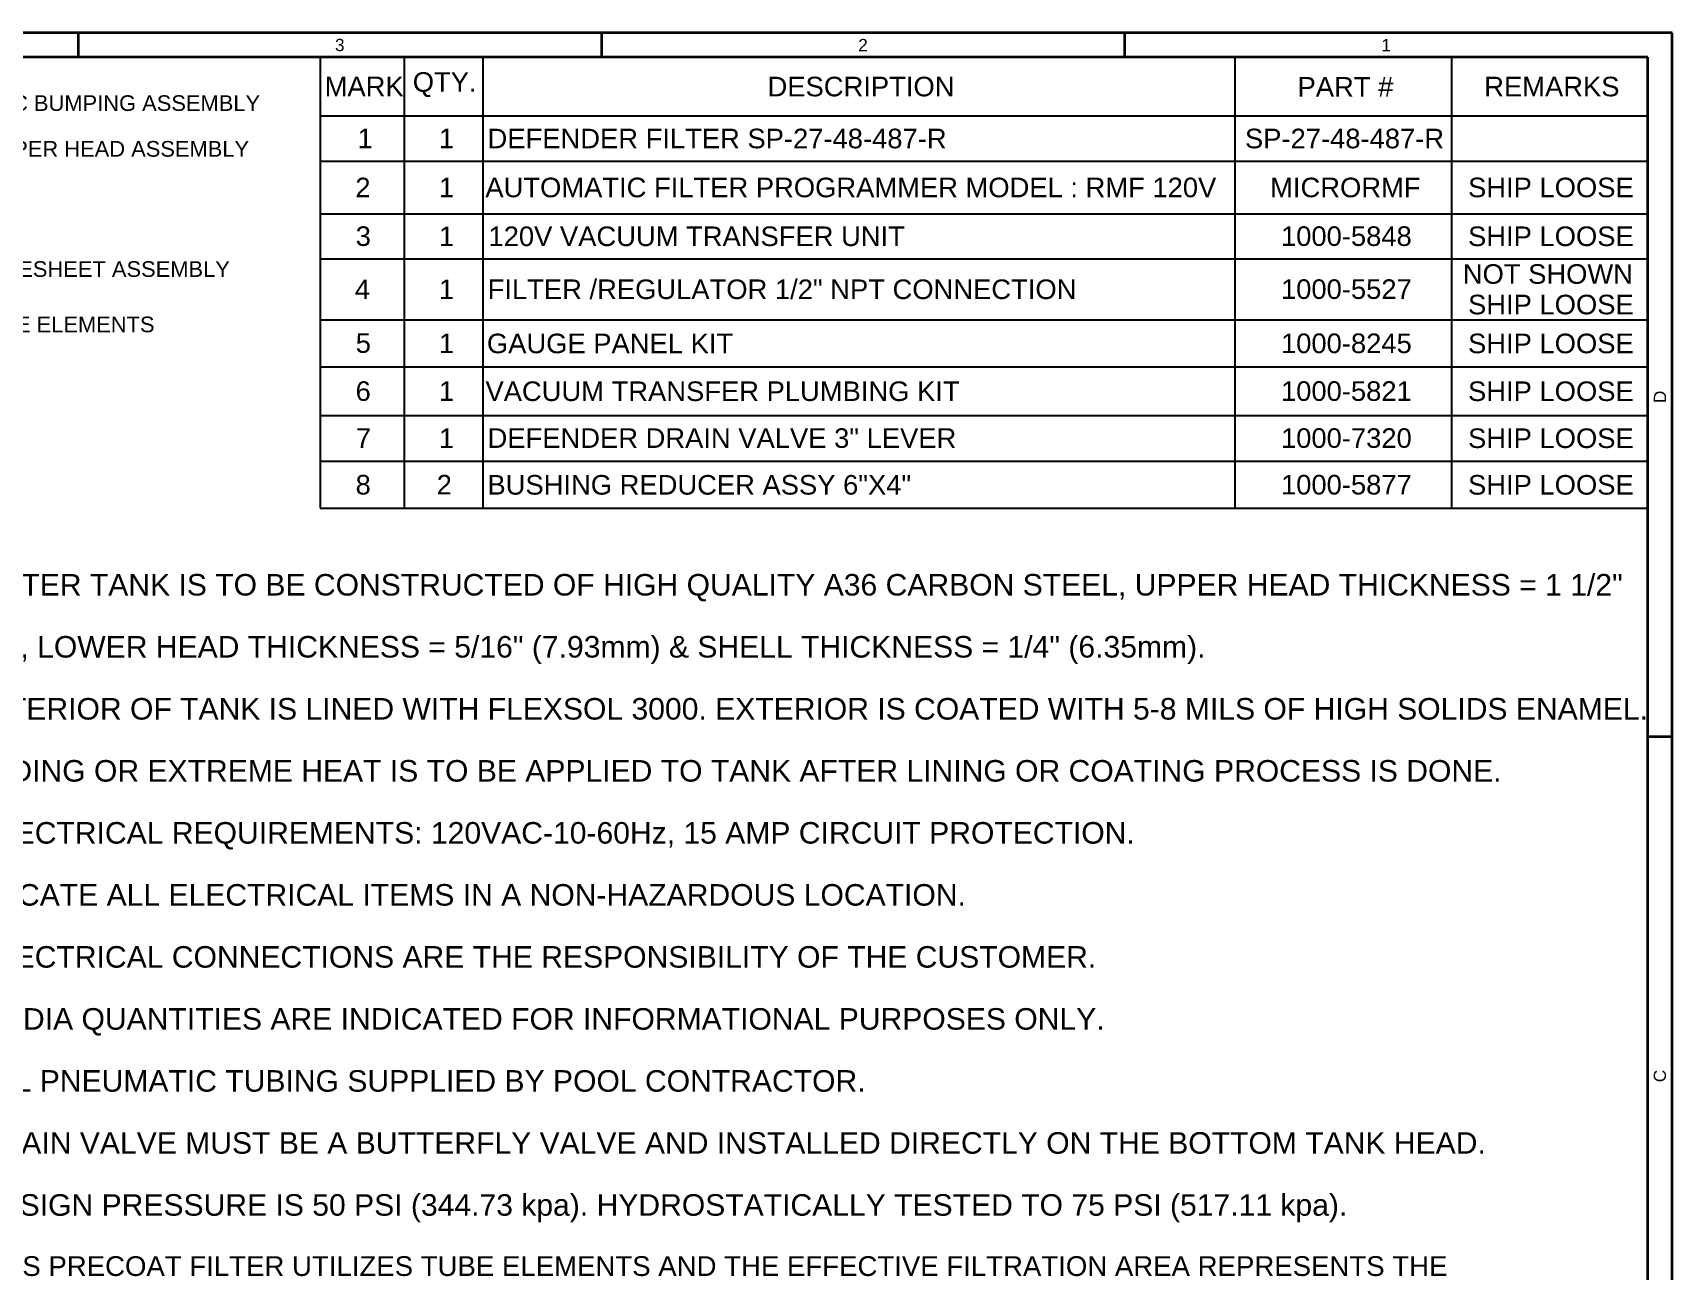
# Model space of a CAD drawing. Header units: inches. Extents: x 14 to 368, y 5 to 236.
# Drawn here: x 230.4 to 368.5, y 132.2 to 236.5 of the extents above; entities that cross this region are included whole.
import ezdxf

# ---------------------------------------------------------------- set-up
doc = ezdxf.new("R2010")
doc.units = ezdxf.units.IN
doc.header["$LTSCALE"] = 11
doc.header["$MEASUREMENT"] = 0
doc.layers.get('0').update_dxf_attribs({"lineweight": 25})
for name, color, linetype, lineweight in [('Border', 7, 'Continuous', 35), ('Symbol', 7, 'Continuous', 25), ('Symbol (ANSI)', 7, 'Continuous', 25)]:
    doc.layers.add(name, color=color, linetype=linetype, lineweight=lineweight)
doc.styles.add('MEMCOR Medium', font='arial.ttf')
doc.styles.add('Note Text (ANSI)', font='arial.ttf')
doc.styles.add('Standard A-B-C', font='arial.ttf')
doc.styles.add('Standard D-E NeptuneBenson', font='arial.ttf')

# ---------------------------------------------------------------- blocks, each defined once
blk = doc.blocks.new('Borders 22x34_D')
at = {"layer": 'Border'}
for p, q in [((33.5, 21.5), (1.25, 21.5)), ((21.289, 21.5), (21.289, 21.312)), ((25.297, 21.5), (25.297, 21.312)), ((29.305, 21.5), (29.305, 21.312)), ((33.5, 0.5), (33.5, 21.5)), ((33.312, 21.312), (1.25, 21.312)), ((33.312, 0.5), (33.312, 21.312)), ((33.312, 16.109), (33.5, 16.109))]:
    blk.add_line(p, q, dxfattribs=at)
at = {"layer": 'Border', "char_height": 0.094, "attachment_point": 5, "style": 'Standard A-B-C'}
for s, insert in [('\\fArial|b0|i0;{\\H0.0940;3}', (23.293, 21.406)), ('\\fArial|b0|i0;{\\H0.0940;2}', (27.301, 21.406)), ('\\fArial|b0|i0;{\\H0.0940;1}', (31.309, 21.406))]:
    blk.add_mtext(s, dxfattribs=dict(at, insert=insert))
at = {"layer": 'Border', "char_height": 0.094, "attachment_point": 5, "rotation": 90, "style": 'Standard A-B-C'}
for s, insert in [('\\fArial|b0|i0;{\\H0.0940;D}', (33.406, 18.711)), ('\\fArial|b0|i0;{\\H0.0940;C}', (33.406, 13.508))]:
    blk.add_mtext(s, dxfattribs=dict(at, insert=insert))
blk = doc.blocks.new('UPPER HEAD ADN ELEMENT DETAIL')
at = {"layer": 'Symbol (ANSI)', "color": 7, "char_height": 0.06, "attachment_point": 4, "style": 'Note Text (ANSI)'}
for s, insert in [('\\fArial|b0|i0;{\\H0.0600;PNEUMATIC BUMPING ASSEMBLY}', (0.3343, 0.5462)), ('\\fArial|b0|i0;{\\H0.0600;UPPER HEAD ASSEMBLY}', (0.6552, 0.371)), ('\\fArial|b0|i0;{\\H0.0600;TUBESHEET ASSEMBLY}', (0.6234, -0.0894)), ('\\fArial|b0|i0;{\\H0.0600;TUBE ELEMENTS}', (0.6145, -0.3014))]:
    blk.add_mtext(s, dxfattribs=dict(at, insert=insert))
blk = doc.blocks.new('Table1')
at = {"layer": 'Symbol'}
for p, q in [((23.142, 21.313), (33.312, 21.313)), ((23.142, 21.313), (23.142, 20.865)), ((23.785, 21.313), (23.785, 20.865)), ((24.388, 21.313), (24.388, 20.865)), ((30.15, 21.313), (30.15, 20.865)), ((31.809, 21.313), (31.809, 20.865)), ((33.312, 21.313), (33.312, 20.865)), ((23.142, 20.865), (33.312, 20.865)), ((23.142, 20.865), (23.142, 17.857)), ((23.785, 20.865), (23.785, 17.857)), ((24.388, 20.865), (24.388, 17.857)), ((30.15, 20.865), (30.15, 17.857)), ((31.809, 20.865), (31.809, 17.857)), ((33.312, 20.865), (33.312, 17.857)), ((23.142, 20.517), (33.312, 20.517)), ((23.142, 20.114), (33.312, 20.114)), ((23.142, 19.769), (33.312, 19.769)), ((23.142, 19.301), (33.312, 19.301)), ((23.142, 18.941), (33.312, 18.941)), ((23.142, 18.569), (33.312, 18.569)), ((23.142, 18.219), (33.312, 18.219)), ((23.142, 17.857), (33.312, 17.857))]:
    blk.add_line(p, q, dxfattribs=at)
at = {"layer": 'Symbol', "char_height": 0.15, "attachment_point": 7, "style": 'MEMCOR Medium'}
for s, insert in [('MARK', (23.177, 21.014)), ('QTY.', (23.852, 21.007)), ('DESCRIPTION', (26.57, 21.011)), ('PART #', (30.63, 21.011)), ('REMARKS', (32.06, 21.011)), ('1', (23.429, 20.616)), ('1', (24.052, 20.616)), ('DEFENDER FILTER SP-27-48-487-R', (24.425, 20.613)), ('SP-27-48-487-R', (30.227, 20.613)), ('2', (23.412, 20.24)), ('1', (24.052, 20.24)), ('AUTOMATIC FILTER PROGRAMMER MODEL : RMF 120V', (24.408, 20.238)), ('MICRORMF', (30.42, 20.238)), ('SHIP LOOSE', (31.936, 20.238)), ('3', (23.415, 19.865)), ('1', (24.052, 19.866)), ('120V VACUUM TRANSFER UNIT', (24.432, 19.864)), ('1000-5848', (30.503, 19.865)), ('SHIP LOOSE', (31.936, 19.864)), ('NOT SHOWN ', (31.896, 19.575)), ('4', (23.408, 19.46)), ('1', (24.052, 19.46)), ('FILTER /REGULATOR 1/2" NPT CONNECTION', (24.426, 19.458)), ('1000-5527', (30.503, 19.459)), ('SHIP LOOSE', (31.936, 19.341)), ('5', (23.415, 19.046)), ('1', (24.052, 19.046)), ('GAUGE PANEL KIT', (24.42, 19.043)), ('1000-8245', (30.503, 19.044)), ('SHIP LOOSE', (31.936, 19.043)), ('6', (23.414, 18.678)), ('1', (24.052, 18.68)), ('VACUUM TRANSFER PLUMBING KIT', (24.409, 18.677)), ('1000-5821', (30.503, 18.678)), ('SHIP LOOSE', (31.936, 18.677)), ('7', (23.416, 18.32)), ('1', (24.052, 18.319)), ('DEFENDER DRAIN VALVE 3" LEVER', (24.425, 18.318)), ('1000-7320', (30.503, 18.318)), ('SHIP LOOSE', (31.936, 18.317)), ('8', (23.414, 17.961)), ('2', (24.035, 17.963)), ('BUSHING REDUCER ASSY 6"X4"', (24.424, 17.96)), ('1000-5877', (30.503, 17.961)), ('SHIP LOOSE', (31.936, 17.96))]:
    blk.add_mtext(s, dxfattribs=dict(at, insert=insert))

msp = doc.modelspace()

# ---------------------------------------------------------------- block references
for name, p, xscale, yscale, zscale in [('Borders 22x34_D', (0, 0), 11, 11, 11), ('Table1', (0, 0), 11, 11, 11), ('UPPER HEAD ADN ELEMENT DETAIL', (211.726736, 218.547713), 22, 22, 22)]:
    msp.add_blockref(name, p, dxfattribs=dict(xscale=xscale, yscale=yscale, zscale=zscale))

# ---------------------------------------------------------------- texts
at = {"layer": 'Symbol (ANSI)', "insert": (218.465581, 196.119393), "char_height": 1.814999942, "width": 148.64247032, "attachment_point": 1, "line_spacing_factor": 1.727336, "style": 'Standard D-E NeptuneBenson'}
msp.add_mtext('NOTES:\\P1.^IFILTER TANK IS TO BE CONSTRUCTED OF HIGH QUALITY A36 CARBON STEEL, UPPER HEAD THICKNESS = 1 1/2" \\P(38.1mm), LOWER HEAD THICKNESS = 5/16" (7.93mm) & SHELL THICKNESS = 1/4" (6.35mm).\\P2.^IINTERIOR OF TANK IS LINED WITH FLEXSOL 3000. EXTERIOR IS COATED WITH 5-8 MILS OF HIGH SOLIDS ENAMEL. \\PNO WELDING OR EXTREME HEAT IS TO BE APPLIED TO TANK AFTER LINING OR COATING PROCESS IS DONE.\\P3.^IELECTRICAL REQUIREMENTS: 120VAC-10-60Hz, 15 AMP CIRCUIT PROTECTION.\\P4.^ILOCATE ALL ELECTRICAL ITEMS IN A NON-HAZARDOUS LOCATION.\\P5.^IELECTRICAL CONNECTIONS ARE THE RESPONSIBILITY OF THE CUSTOMER.\\P6.^IMEDIA QUANTITIES ARE INDICATED FOR INFORMATIONAL PURPOSES ONLY.\\P7.^IALL PNEUMATIC TUBING SUPPLIED BY POOL CONTRACTOR.\\P8.^IDRAIN VALVE MUST BE A BUTTERFLY VALVE AND INSTALLED DIRECTLY ON THE BOTTOM TANK HEAD.\\P{\\H1x;9.^IDESIGN PRESSURE IS 50 PSI (344.73 kpa). HYDROSTATICALLY TESTED TO 75 PSI (517.11 kpa).\\P\\H0.91667x;10.^ITHIS PRECOAT FILTER UTILIZES TUBE ELEMENTS AND THE EFFECTIVE FILTRATION AREA REPRESENTS THE \\PUNCOATED AREA.}', dxfattribs=at)

doc.saveas('drawing.dxf')
